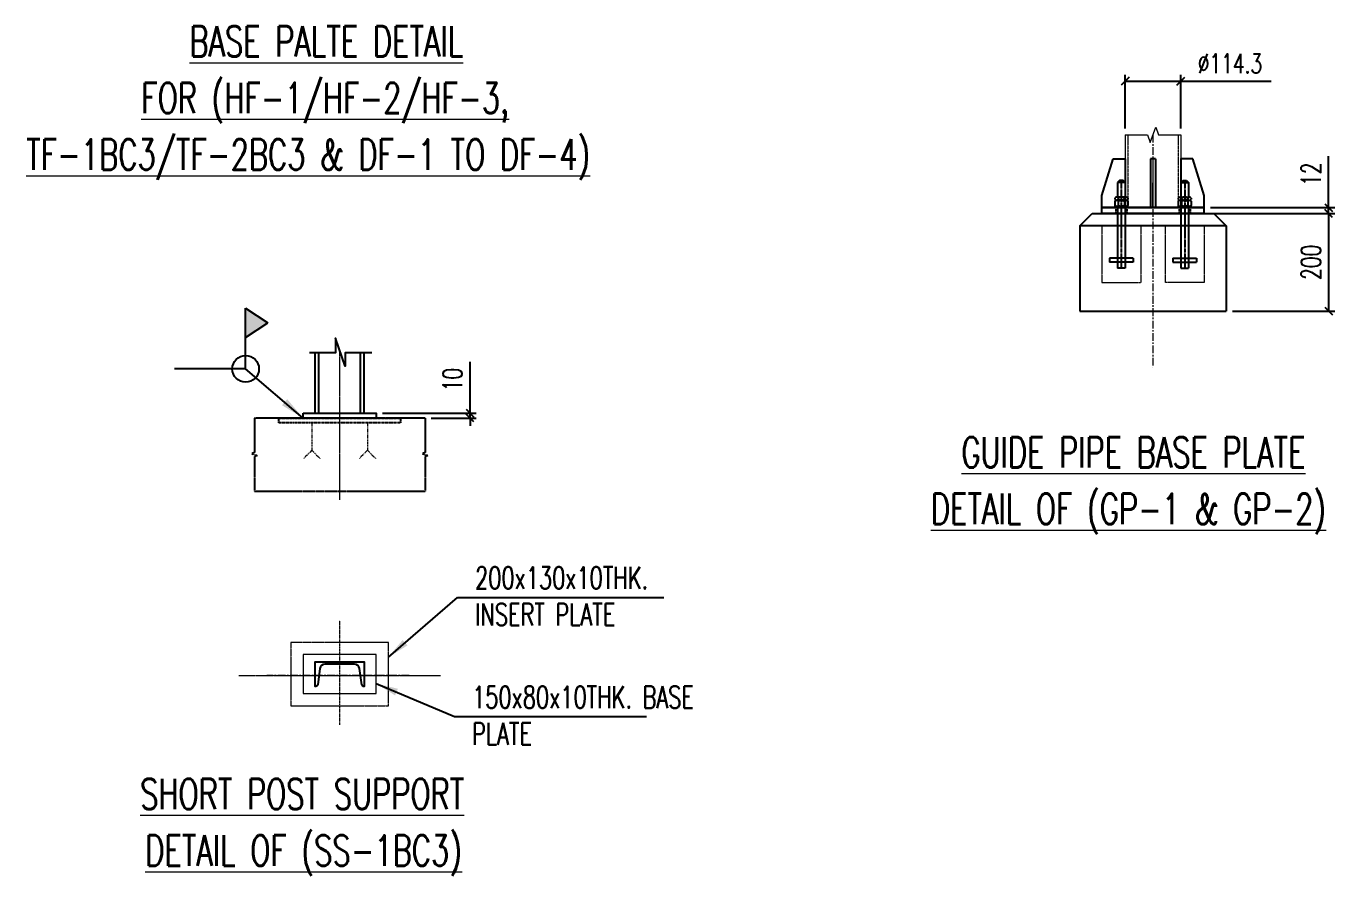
# Model space of a CAD drawing. Header units: millimetres. Extents: x -243837 to -5443, y 40 to 285140.
# Drawn here: x -69234 to -42396, y 85120 to 102536 of the extents above; entities that cross this region are included whole.
import ezdxf

# ---------------------------------------------------------------- set-up
doc = ezdxf.new("R2010")
doc.units = ezdxf.units.MM
for name, pattern in [('CENTER', [50.8, 31.75, -6.35, 6.35, -6.35]), ('CENTER2', [1.125, 0.75, -0.125, 0.125, -0.125]), ('HIDDEN', [0.375, 0.25, -0.125]), ('PHANTOM', [63.5, 31.75, -6.35, 6.35, -6.35, 6.35, -6.35])]:
    doc.linetypes.add(name, pattern=pattern)
for name, color, linetype, lineweight in [('CEN', 1, 'CENTER', 9), ('DIM', 1, 'Continuous', 9), ('HID', 2, 'HIDDEN', 5), ('PHANTAM', 21, 'PHANTOM', 0), ('phantom', 4, 'PHANTOM', 5), ('R-CENTER', 1, 'CENTER2', 5), ('TEXT', 255, 'Continuous', 18)]:
    doc.layers.add(name, color=color, linetype=linetype, lineweight=lineweight)
for name, color, linetype in [('center', 1, 'CENTER2'), ('CL', 7, 'Continuous'), ('CONTOUR50', 4, 'Continuous'), ('HIDDEN 25', 3, 'HIDDEN'), ('OBJ', 7, 'Continuous'), ('object', 4, 'Continuous')]:
    doc.layers.add(name, color=color, linetype=linetype)
doc.styles.add('KA', font='romans.shx', dxfattribs={"width": 0.7})
doc.styles.add('RD', font='ROMAND.SHX')
doc.dimstyles.new('Copy of rakesh4', dxfattribs={"dimscale": 160, "dimtxt": 2.5, "dimasz": 1, "dimexe": 0.8, "dimexo": 0.8, "dimgap": 1, "dimtad": 1, "dimdec": 0, "dimlfac": 0.25, "dimzin": 0, "dimdsep": 46, "dimtxsty": 'KA', "dimblk": 'OBLIQUE', "dimcen": 1.5, "dimclrd": 1, "dimclre": 1, "dimclrt": 2, "dimadec": 0, "dimazin": 0, "dimtfac": 1, "dimtdec": 0, "dimtmove": 0, "dimatfit": 2, "dimfxl": 0, "dimtolj": 1, "dimtzin": 0, "dimarcsym": 1})
doc.dimstyles.new('ISO-25-10', dxfattribs={"dimscale": 250, "dimtxt": 2.5, "dimasz": 2, "dimexe": 1.25, "dimexo": 0.625, "dimtad": 1, "dimdec": 0, "dimlfac": 0.1, "dimzin": 12, "dimtxsty": 'RD', "dimcen": 2.5, "dimclrd": 1, "dimclre": 1, "dimclrt": 7, "dimadec": 0, "dimazin": 1, "dimtfac": 1, "dimtdec": 0, "dimtmove": 0, "dimatfit": 3, "dimfxl": 1.25, "dimarcsym": 1})
doc.dimstyles.new('KAT', dxfattribs={"dimscale": 125, "dimtxt": 2.5, "dimasz": 2, "dimexe": 1, "dimexo": 0.06, "dimgap": 0.5, "dimtad": 1, "dimdec": 0, "dimzin": 0, "dimdsep": 46, "dimtxsty": 'KA', "dimcen": 1.5, "dimclrd": 1, "dimclre": 1, "dimclrt": 4, "dimadec": 0, "dimazin": 0, "dimtfac": 1, "dimtdec": 0, "dimtmove": 0, "dimatfit": 2, "dimfxl": 1.5, "dimtolj": 1, "dimtzin": 0, "dimarcsym": 0})

# ---------------------------------------------------------------- blocks, each defined once
blk = doc.blocks.new('wbhhn09m-flat-3')
at = {"layer": 'CONTOUR50'}
for p, q in [((-13.4, 10.9), (-13.4, 1.9)), ((-10.1, 12.8), (10.1, 12.8)), ((-10.1, 0), (10.1, 0)), ((-6.7, 10.9), (-6.7, 1.9)), ((6.7, 10.9), (6.7, 1.9)), ((13.4, 10.9), (13.4, 1.9))]:
    blk.add_line(p, q, dxfattribs=at)
for centre, radius, start, end in [((-10.1, 8.9), 3.87, 30, 150), ((-10.1, 3.9), 3.87, 210, 330), ((0, 0.2), 12.6, 57.7958, 122.2042), ((0, 12.6), 12.6, 237.7958, 302.2042), ((10.1, 8.9), 3.87, 30, 150), ((10.1, 3.9), 3.87, 210, 330)]:
    blk.add_arc(centre, radius, start, end, dxfattribs=at)
blk = doc.blocks.new('wbhhn09m-flat-4')
at = {"layer": 'CONTOUR50'}
for p, q in [((-13.4, 10.9), (-13.4, 1.9)), ((10.1, 12.8), (-10.1, 12.8)), ((10.1, 0), (-10.1, 0)), ((-6.7, 10.9), (-6.7, 1.9)), ((6.7, 10.9), (6.7, 1.9)), ((13.4, 10.9), (13.4, 1.9))]:
    blk.add_line(p, q, dxfattribs=at)
for centre, radius, start, end in [((-10.1, 8.9), 3.87, 30, 150), ((-10.1, 3.9), 3.87, 210, 330), ((0, 0.2), 12.6, 57.7958, 122.2042), ((0, 12.6), 12.6, 237.7958, 302.2042), ((10.1, 8.9), 3.87, 30, 150), ((10.1, 3.9), 3.87, 210, 330)]:
    blk.add_arc(centre, radius, start, end, dxfattribs=at)
blk = doc.blocks.new('_Oblique')
at = {"color": 0, "linetype": 'ByBlock', "lineweight": -2}
blk.add_line((-0.5, -0.5), (0.5, 0.5), dxfattribs=at)
blk = doc.blocks.new('*D168')
at = {"layer": 'DEFPOINTS', "color": 0, "transparency": 16777216}
for p in [(-44875, 98697, -3303), (-44625, 96697, 0), (-42524, 96697)]:
    blk.add_point(p, dxfattribs=at)
at = {"layer": 'DIM', "color": 1, "lineweight": -2, "transparency": 16777216}
for p, q in [((-44747, 98697), (-42396, 98697)), ((-42524, 98697), (-42524, 96697)), ((-44497, 96697), (-42396, 96697))]:
    blk.add_line(p, q, dxfattribs=at)
at = {"layer": 'DIM', "color": 1, "lineweight": -2, "transparency": 16777216, "xscale": 160, "yscale": 160, "zscale": 160}
for p, rotation in [((-42524, 98697), 90), ((-42524, 96697), 270)]:
    blk.add_blockref('_Oblique', p, dxfattribs=dict(at, rotation=rotation))
at = {"layer": 'DIM', "color": 2, "transparency": 16777216, "insert": (-42884, 97697), "char_height": 400, "attachment_point": 5, "rotation": 90, "style": 'KA'}
blk.add_mtext('\\A1;200', dxfattribs=at)
blk = doc.blocks.new('*D169')
at = {"layer": 'DEFPOINTS', "color": 0, "transparency": 16777216}
for p in [(-45075, 98817, 0), (-42524, 98817), (-45075, 98697, 0)]:
    blk.add_point(p, dxfattribs=at)
at = {"layer": 'DIM', "color": 1, "lineweight": -2, "transparency": 16777216}
for p, q in [((-42524, 98817), (-42524, 99870)), ((-44947, 98817), (-42396, 98817)), ((-42524, 98697), (-42524, 98817)), ((-44947, 98697), (-42396, 98697)), ((-42524, 98697), (-42524, 98537))]:
    blk.add_line(p, q, dxfattribs=at)
at = {"layer": 'DIM', "color": 1, "lineweight": -2, "transparency": 16777216, "xscale": 160, "yscale": 160, "zscale": 160}
for p, rotation in [((-42524, 98817), 270), ((-42524, 98697), 90)]:
    blk.add_blockref('_Oblique', p, dxfattribs=dict(at, rotation=rotation))
at = {"layer": 'DIM', "color": 2, "transparency": 16777216, "insert": (-42884, 99503), "char_height": 400, "attachment_point": 5, "rotation": 90, "style": 'KA'}
blk.add_mtext('\\A1;12', dxfattribs=at)
blk = doc.blocks.new('*D170')
at = {"layer": 'DEFPOINTS', "color": 0, "transparency": 16777216}
for p in [(-45554, 101410), (-46697, 100309, 0), (-45554, 100309, 0)]:
    blk.add_point(p, dxfattribs=at)
at = {"layer": 'DIM', "color": 1, "lineweight": -2, "transparency": 16777216}
for p, q in [((-46697, 100437), (-46697, 101538)), ((-45554, 100437), (-45554, 101538)), ((-46697, 101410), (-45554, 101410)), ((-45554, 101410), (-43700, 101410))]:
    blk.add_line(p, q, dxfattribs=at)
at = {"layer": 'DIM', "color": 1, "lineweight": -2, "transparency": 16777216, "xscale": 160, "yscale": 160, "zscale": 160, "rotation": 180}
blk.add_blockref('_Oblique', (-46697, 101410), dxfattribs=at)
at = {"layer": 'DIM', "color": 1, "lineweight": -2, "transparency": 16777216, "xscale": 160, "yscale": 160, "zscale": 160}
blk.add_blockref('_Oblique', (-45554, 101410), dxfattribs=at)
at = {"layer": 'DIM', "color": 2, "transparency": 16777216, "insert": (-44547, 101770), "char_height": 400, "attachment_point": 5, "style": 'KA'}
blk.add_mtext('\\A1;%%C114.3', dxfattribs=at)
blk = doc.blocks.new('*D172')
at = {"layer": 'DEFPOINTS', "color": 0, "transparency": 16777216}
for p in [(-62054, 94604), (-61055, 94504), (-60131, 94604)]:
    blk.add_point(p, dxfattribs=at)
at = {"layer": 'DIM', "color": 1, "lineweight": -2, "transparency": 16777216}
for p, q in [((-60131, 94604), (-60131, 95658)), ((-61926, 94604), (-60003, 94604)), ((-60927, 94504), (-60003, 94504)), ((-60131, 94504), (-60131, 94604)), ((-60131, 94504), (-60131, 94344))]:
    blk.add_line(p, q, dxfattribs=at)
at = {"layer": 'DIM', "color": 1, "lineweight": -2, "transparency": 16777216, "xscale": 160, "yscale": 160, "zscale": 160}
for p, rotation in [((-60131, 94604), 270), ((-60131, 94504), 90)]:
    blk.add_blockref('_Oblique', p, dxfattribs=dict(at, rotation=rotation))
at = {"layer": 'DIM', "color": 2, "transparency": 16777216, "insert": (-60491, 95291), "char_height": 400, "attachment_point": 5, "rotation": 90, "style": 'KA'}
blk.add_mtext('\\A1;10', dxfattribs=at)
blk = doc.blocks.new('MC100X50')
at = {"color": 1, "linetype": 'CENTER', "lineweight": 9, "ltscale": 0.5}
blk.add_line((0, 92.8), (0, -199.7), dxfattribs=at)
at = {"color": 7}
blk.add_lwpolyline([(18.6, -95.1, -0.373885), (22, -99.1), (22, -100), (-28, -100), (-28, 0), (22, 0), (22, -0.9, -0.373885), (18.6, -4.9), (-14.7, -9.6, 0.373885), (-23.3, -19.5), (-23.3, -80.5, 0.373885), (-14.7, -90.4)], format="xyb", close=True, dxfattribs=at)

msp = doc.modelspace()

# ---------------------------------------------------------------- hatches: boundary and pattern name
h = msp.add_hatch(color=1)
h.dxf.hatch_style = 1
h.paths.add_polyline_path([(-64733.35, 96755.71), (-64275.64, 96456.14), (-64733.35, 96156.56)])

# ---------------------------------------------------------------- linework, layer by layer
for p, q in [((-64733.35, 95510.95), (-64733.35, 96755.71)), ((-64733.35, 96755.71), (-64275.64, 96456.14)), ((-64733.35, 96156.56), (-64275.64, 96456.14))]:
    msp.add_line(p, q)
at = {"color": 6, "linetype": 'PHANTOM'}
for p, q in [((-61054.58, 94504.17), (-64554.18, 94504.17)), ((-64554.18, 93004.17), (-61054.58, 93004.17))]:
    msp.add_line(p, q, dxfattribs=at)
at = {"color": 1, "linetype": 'CENTER', "lineweight": 9, "ltscale": 0.5}
msp.add_line((-62804.37, 88217.67, -1.31), (-62804.36, 90353.15, 1.47), dxfattribs=at)
at = {"color": 6, "linetype": 'PHANTOM'}
for points in [[(-64554.18, 94504.17), (-64554.18, 93794.17), (-64609.13, 93774.17), (-64499.23, 93734.17), (-64554.18, 93714.17), (-64554.18, 93004.17)], [(-61054.58, 94504.17), (-61054.58, 93794.17), (-61109.53, 93774.17), (-60999.64, 93734.17), (-61054.58, 93714.17), (-61054.58, 93004.17)]]:
    msp.add_lwpolyline(points, dxfattribs=at)
at = {"color": 3, "linetype": 'HIDDEN'}
msp.add_lwpolyline([(-64054.37, 94504.25), (-61554.37, 94504.25), (-61554.37, 94404.25), (-64054.37, 94404.25)], close=True, dxfattribs=at)
msp.add_lwpolyline([(-63554.37, 94604.25), (-62054.37, 94604.25), (-62054.37, 94504.25), (-63554.37, 94504.25)], close=True)
at = {"lineweight": 9, "elevation": 19.45}
msp.add_lwpolyline([(-62054.37, 89654.18), (-63554.37, 89654.18), (-63554.37, 88854.18), (-62054.37, 88854.18)], close=True, dxfattribs=at)
msp.add_circle((-64733.35, 95510.95), 273.19)
at = {"layer": 'CEN', "color": 1}
for p, q in [((-62804.37, 92828.06), (-62804.37, 95892.12)), ((-64870.13, 89224.18), (-60738.6, 89224.18))]:
    msp.add_line(p, q, dxfattribs=at)
at = {"layer": 'center'}
for p, q in [((-46775.32, 99333.21, 3302.61), (-46775.32, 97572.38, 3302.61)), ((-45475.32, 99333.21, 3302.61), (-45475.32, 97572.38, 3302.61)), ((-46775.32, 98903.24, 3302.61), (-46775.32, 98563.24, 3302.61)), ((-45475.32, 98903.24, 3302.61), (-45475.32, 98563.24, 3302.61))]:
    msp.add_line(p, q, dxfattribs=at)
at = {"layer": 'CL', "linetype": 'Continuous', "lineweight": 5, "elevation": 3302.61}
msp.add_lwpolyline([(-46696.82, 100308.7), (-46237.82, 100308.7), (-46181.57, 100154.15), (-46069.07, 100463.25), (-46012.82, 100308.7), (-45553.82, 100308.7)], dxfattribs=at)
at = {"layer": 'CONTOUR50'}
for p, q in [((-46075.32, 99816.64, 3302.61), (-46175.32, 99816.64, 3302.61)), ((-46175.32, 99816.64, 3302.61), (-46175.32, 98816.64, 3302.61)), ((-46075.32, 99816.64, 3302.61), (-46075.32, 98816.64, 3302.61)), ((-46815.32, 99373.21, 3302.61), (-46855.32, 99333.21, 3302.61)), ((-46695.32, 99333.21, 3302.61), (-46855.32, 99333.21, 3302.61)), ((-46855.32, 99333.21, 3302.61), (-46855.32, 99032.64, 3302.61)), ((-46735.32, 99373.21, 3302.61), (-46815.32, 99373.21, 3302.61)), ((-46695.32, 99333.21, 3302.61), (-46735.32, 99373.21, 3302.61)), ((-46695.32, 99333.21, 3302.61), (-46695.32, 99032.64, 3302.61)), ((-45555.32, 99333.21, 3302.61), (-45515.32, 99373.21, 3302.61)), ((-45555.32, 99333.21, 3302.61), (-45395.32, 99333.21, 3302.61)), ((-45555.32, 99333.21, 3302.61), (-45555.32, 99032.64, 3302.61)), ((-45515.32, 99373.21, 3302.61), (-45435.32, 99373.21, 3302.61)), ((-45435.32, 99373.21, 3302.61), (-45395.32, 99333.21, 3302.61)), ((-45395.32, 99333.21, 3302.61), (-45395.32, 99032.64, 3302.61)), ((-46674.73, 99032.64, 3302.61), (-46875.91, 99032.64, 3302.61)), ((-45575.91, 99032.64, 3302.61), (-45374.73, 99032.64, 3302.61)), ((-47175.32, 98816.64, 3302.61), (-45075.32, 98816.64, 3302.61)), ((-45075.32, 98816.64, 3302.61), (-47175.32, 98816.64, 3302.61)), ((-47175.32, 98816.64, 3302.61), (-45075.32, 98816.64, 3302.61)), ((-47175.32, 98696.64, 3302.61), (-47175.32, 98816.64, 3302.61)), ((-46923.32, 98840.64, 3302.61), (-46923.32, 98816.64, 3302.61)), ((-46923.32, 98840.64, 3302.61), (-46627.32, 98840.64, 3302.61)), ((-46923.32, 98816.64, 3302.61), (-46627.32, 98816.64, 3302.61)), ((-46909.44, 99013.28, 3302.61), (-46909.44, 98988, 3302.61)), ((-46674.73, 98968.64, 3302.61), (-46875.91, 98968.64, 3302.61)), ((-46855.32, 98816.64, 3302.61), (-46855.32, 97572.38, 3302.61)), ((-46842.38, 99013.28, 3302.61), (-46842.38, 98988, 3302.61)), ((-46708.26, 99013.28, 3302.61), (-46708.26, 98988, 3302.61)), ((-46695.32, 98816.64, 3302.61), (-46695.32, 97572.38, 3302.61)), ((-46641.2, 99013.28, 3302.61), (-46641.2, 98988, 3302.61)), ((-46627.32, 98840.64, 3302.61), (-46627.32, 98816.64, 3302.61)), ((-45623.32, 98840.64, 3302.61), (-45623.32, 98816.64, 3302.61)), ((-45327.32, 98840.64, 3302.61), (-45623.32, 98840.64, 3302.61)), ((-45327.32, 98816.64, 3302.61), (-45623.32, 98816.64, 3302.61)), ((-45609.44, 99013.28, 3302.61), (-45609.44, 98988, 3302.61)), ((-45575.91, 98968.64, 3302.61), (-45374.73, 98968.64, 3302.61)), ((-45555.32, 98816.64, 3302.61), (-45555.32, 97572.38, 3302.61)), ((-45542.38, 99013.28, 3302.61), (-45542.38, 98988, 3302.61)), ((-45408.26, 99013.28, 3302.61), (-45408.26, 98988, 3302.61)), ((-45395.32, 98816.64, 3302.61), (-45395.32, 97572.38, 3302.61)), ((-45341.2, 99013.28, 3302.61), (-45341.2, 98988, 3302.61)), ((-45327.32, 98840.64, 3302.61), (-45327.32, 98816.64, 3302.61)), ((-45075.32, 98696.64, 3302.61), (-45075.32, 98816.64, 3302.61)), ((-45075.32, 98696.64, 3302.61), (-45075.32, 98816.64, 3302.61)), ((-47625.32, 98446.64), (-47375.32, 98696.64)), ((-47375.32, 98696.64), (-44875.32, 98696.64)), ((-47175.32, 98696.64, 3302.61), (-45075.32, 98696.64, 3302.61)), ((-45075.32, 98696.64, 3302.61), (-47175.32, 98696.64, 3302.61)), ((-44875.32, 98696.64), (-44625.32, 98446.64)), ((-44625.32, 98446.64), (-47625.32, 98446.64)), ((-47625.32, 98446.64), (-47625.32, 96696.64)), ((-44625.32, 98446.64), (-44625.32, 96696.64)), ((-47015.32, 97781.63, 3302.61), (-47015.32, 97701.63, 3302.61)), ((-46535.32, 97781.63, 3302.61), (-47015.32, 97781.63, 3302.61)), ((-46535.32, 97701.63, 3302.61), (-47015.32, 97701.63, 3302.61)), ((-46535.32, 97781.63, 3302.61), (-46535.32, 97701.63, 3302.61)), ((-45715.32, 97781.63, 3302.61), (-45715.32, 97701.63, 3302.61)), ((-45715.32, 97781.63, 3302.61), (-45235.32, 97781.63, 3302.61)), ((-45715.32, 97701.63, 3302.61), (-45235.32, 97701.63, 3302.61)), ((-45235.32, 97781.63, 3302.61), (-45235.32, 97701.63, 3302.61)), ((-46695.32, 97572.38, 3302.61), (-46855.32, 97572.38, 3302.61)), ((-45555.32, 97572.38, 3302.61), (-45395.32, 97572.38, 3302.61)), ((-47625.32, 96696.64, 3302.61), (-44625.32, 96696.64, 3302.61))]:
    msp.add_line(p, q, dxfattribs=at)
for points in [[(-46945.32, 99816.64), (-46695.32, 99816.64), (-46695.32, 98816.64), (-47175.32, 98816.64), (-47175.32, 99066.64)], [(-45305.32, 99816.64), (-45555.32, 99816.64), (-45555.32, 98816.64), (-45075.32, 98816.64), (-45075.32, 99066.64)]]:
    msp.add_lwpolyline(points, close=True, dxfattribs=at)
for centre, radius, start, end in [((-46875.91, 98993.92, 3302.61), 38.72, 30, 149.99998), ((-46775.32, 98906.81, 3302.61), 125.83, 57.7958, 122.20425), ((-46674.73, 98993.92, 3302.61), 38.72, 30, 149.99999), ((-45575.91, 98993.92, 3302.61), 38.72, 30.00001, 150), ((-45475.32, 98906.81, 3302.61), 125.83, 57.79575, 122.2042), ((-45374.73, 98993.92, 3302.61), 38.72, 30.00002, 150), ((-46875.91, 99007.36, 3302.61), 38.72, 210, 330), ((-46775.32, 99094.47, 3302.61), 125.83, 237.7958, 302.2042), ((-46674.73, 99007.36, 3302.61), 38.72, 210, 330), ((-45575.91, 99007.36, 3302.61), 38.72, 210, 330), ((-45475.32, 99094.47, 3302.61), 125.83, 237.7958, 302.2042), ((-45374.73, 99007.36, 3302.61), 38.72, 210, 330)]:
    msp.add_arc(centre, radius, start, end, dxfattribs=at)
at = {"layer": 'DIM'}
for p, q in [((-46125.32, 99816.64, 3302.61), (-46125.32, 98816.64, 3302.61)), ((-46125.32, 98816.64, 3302.61), (-46125.32, 99325.76, 3302.61))]:
    msp.add_line(p, q, dxfattribs=at)
at = {"layer": 'HID', "linetype": 'HIDDEN', "lineweight": 15, "ltscale": 25}
for p, q in [((-46642.82, 100308.7, 3302.61), (-46642.82, 98796.64, 3302.61)), ((-45607.82, 100308.7, 3302.61), (-45607.82, 98796.64, 3302.61))]:
    msp.add_line(p, q, dxfattribs=at)
at = {"layer": 'HIDDEN 25'}
for p, q in [((-46885.32, 98816.64, 3302.61), (-46885.32, 98696.64, 3302.61)), ((-46665.32, 98816.64, 3302.61), (-46665.32, 98696.64, 3302.61)), ((-45585.32, 98816.64, 3302.61), (-45585.32, 98696.64, 3302.61)), ((-45365.32, 98816.64, 3302.61), (-45365.32, 98696.64, 3302.61))]:
    msp.add_line(p, q, dxfattribs=at)
at = {"layer": 'OBJ'}
for p, q in [((-63304.37, 94604.25), (-63304.37, 95842.07)), ((-63232.37, 94604.25), (-63232.37, 95842.07)), ((-62376.37, 94604.25), (-62376.37, 95842.07)), ((-62304.37, 94604.25), (-62304.37, 95842.07))]:
    msp.add_line(p, q, dxfattribs=at)
at = {"layer": 'object', "lineweight": 15}
for p, q in [((-46696.82, 100308.7, 3302.61), (-46696.82, 98796.64, 3302.61)), ((-45553.82, 100308.7, 3302.61), (-45553.82, 98796.64, 3302.61))]:
    msp.add_line(p, q, dxfattribs=at)
at = {"layer": 'object', "color": 1}
msp.add_lwpolyline([(-62144.76, 95842.07), (-62690.13, 95842.07), (-62690.13, 95565.42), (-62891.61, 96141.62), (-62891.61, 95842.07), (-63424.92, 95842.07)], dxfattribs=at)
at = {"layer": 'PHANTAM', "ltscale": 2}
for p, q in [((-63374.45, 94404.25), (-63374.45, 93842.64)), ((-62234.28, 94404.25), (-62234.28, 93842.64)), ((-63374.45, 93842.64), (-63539.43, 93677.65)), ((-63374.45, 93842.64), (-63209.46, 93677.65)), ((-62234.28, 93842.64), (-62399.27, 93677.65)), ((-62234.28, 93842.64), (-62069.3, 93677.65))]:
    msp.add_line(p, q, dxfattribs=at)
at = {"layer": 'PHANTAM', "elevation": 19.45}
msp.add_lwpolyline([(-61804.37, 89904.18), (-63804.37, 89904.18), (-63804.37, 88604.18), (-61804.37, 88604.18)], close=True, dxfattribs=at)
at = {"layer": 'phantom'}
for p, q in [((-47175.32, 98446.64, 3302.61), (-47175.32, 97281.63, 3302.61)), ((-46375.32, 98446.64, 3302.61), (-46375.32, 97281.63, 3302.61)), ((-45875.32, 98446.64, 3302.61), (-45875.32, 97281.63, 3302.61)), ((-45075.32, 98446.64, 3302.61), (-45075.32, 97281.63, 3302.61)), ((-47175.32, 97281.63, 3302.61), (-46375.32, 97281.63, 3302.61)), ((-45075.32, 97281.63, 3302.61), (-45875.32, 97281.63, 3302.61))]:
    msp.add_line(p, q, dxfattribs=at)
at = {"layer": 'R-CENTER', "linetype": 'CENTER', "ltscale": 5}
msp.add_line((-46125.32, 100308.7, 3302.61), (-46125.32, 95544.17, 3302.61), dxfattribs=at)

# ---------------------------------------------------------------- block references
at = {"lineweight": 9, "xscale": 10, "yscale": 10, "zscale": 10, "rotation": 270}
msp.add_blockref('MC100X50', (-62304.37, 89224.18, 1563.64), dxfattribs=at)
at = {"layer": 'phantom', "xscale": -10, "yscale": 10, "zscale": 10}
for name, p in [('wbhhn09m-flat-3', (-46775.32, 98840.64, 3302.61)), ('wbhhn09m-flat-4', (-45475.32, 98840.64, 3302.61))]:
    msp.add_blockref(name, p, dxfattribs=at)

# ---------------------------------------------------------------- texts
at = {"color": 2, "ltscale": 10, "char_height": 450, "attachment_point": 1, "style": 'KA'}
for s, insert, width in [('200x130x10THK. INSERT PLATE', (-60026.99, 91452.27), 5485.7143), ('150x80x10THK. BASE PLATE', (-60088.84, 89007.49), 5035.7143)]:
    msp.add_mtext(s, dxfattribs=dict(at, insert=insert, width=width))
at = {"layer": 'TEXT', "color": 2, "style": 'KA', "width": 0.7}
for s, p in [('%%UBASE PALTE DETAIL', (-65885.06, 101911.8)), ('%%UFOR (HF-1/HF-2/HF-3,', (-66873.06, 100752.94)), ('%%UTF-1BC3/TF-2BC3 & DF-1 TO DF-4)', (-69233.86, 99594.08)), ('%%UGUIDE PIPE BASE PLATE', (-50054.87, 93489.24, 3302.61)), ('%%UDETAIL OF (GP-1 & GP-2)', (-50678.87, 92330.39, 3302.61)), ('%%USHORT POST SUPPORT', (-66894.32, 86487.24)), ('%%UDETAIL OF (SS-1BC3)', (-66790.32, 85328.38))]:
    msp.add_text(s, height=624, dxfattribs=at).set_placement(p)

# ---------------------------------------------------------------- dimensions: what is measured, and where the dimension line sits
at = {"layer": 'DIM'}
dim = msp.add_linear_dim(base=(-45553.82, 101409.68, 3302.61), p1=(-46696.82, 100308.7, 3302.61), p2=(-45553.82, 100308.7, 3302.61), text='%%C<>', dimstyle='Copy of rakesh4', override={"dimdec": 1, "dimlfac": 0.1}, dxfattribs=at)
dim.commit()
dim.dimension.update_dxf_attribs({"geometry": '*D170', "text_midpoint": (-44547.15, 101769.68, 3302.61)})
for base, p1, p2, picture, middle in [((-42524.47, 98816.64, 3302.61), (-45075.32, 98696.64, 3302.61), (-45075.32, 98816.64, 3302.61), '*D169', (-42884.47, 99503.3, 3302.61)), ((-42524.47, 96696.64, 3302.61), (-44875.32, 98696.64), (-44625.32, 96696.64, 3302.61), '*D168', (-42884.47, 97696.64, 3302.61)), ((-60131.19, 94604.25), (-61054.58, 94504.17), (-62054.37, 94604.25), '*D172', (-60491.19, 95290.91))]:
    dim = msp.add_linear_dim(base=base, p1=p1, p2=p2, angle=90, dimstyle='Copy of rakesh4', override={"dimlfac": 0.1}, dxfattribs=at)
    dim.commit()
    dim.dimension.update_dxf_attribs({"geometry": picture, "text_midpoint": middle})

# ---------------------------------------------------------------- leaders
msp.add_leader([(-63554.37, 94504.17), (-64733.35, 95510.95), (-66192.83, 95510.95)], dimstyle='ISO-25-10')
for points in [[(-61804.37, 89604), (-60387.8, 90828.18), (-56155.34, 90828.18)], [(-62054.37, 89061.61), (-60449.65, 88383.4), (-56511.75, 88383.4)]]:
    msp.add_leader(points, dimstyle='KAT', override={"dimscale": 225, "dimexo": 1, "dimlfac": 0.1, "dimfxl": 0.18, "dimarcsym": 1})

doc.saveas('drawing.dxf')
